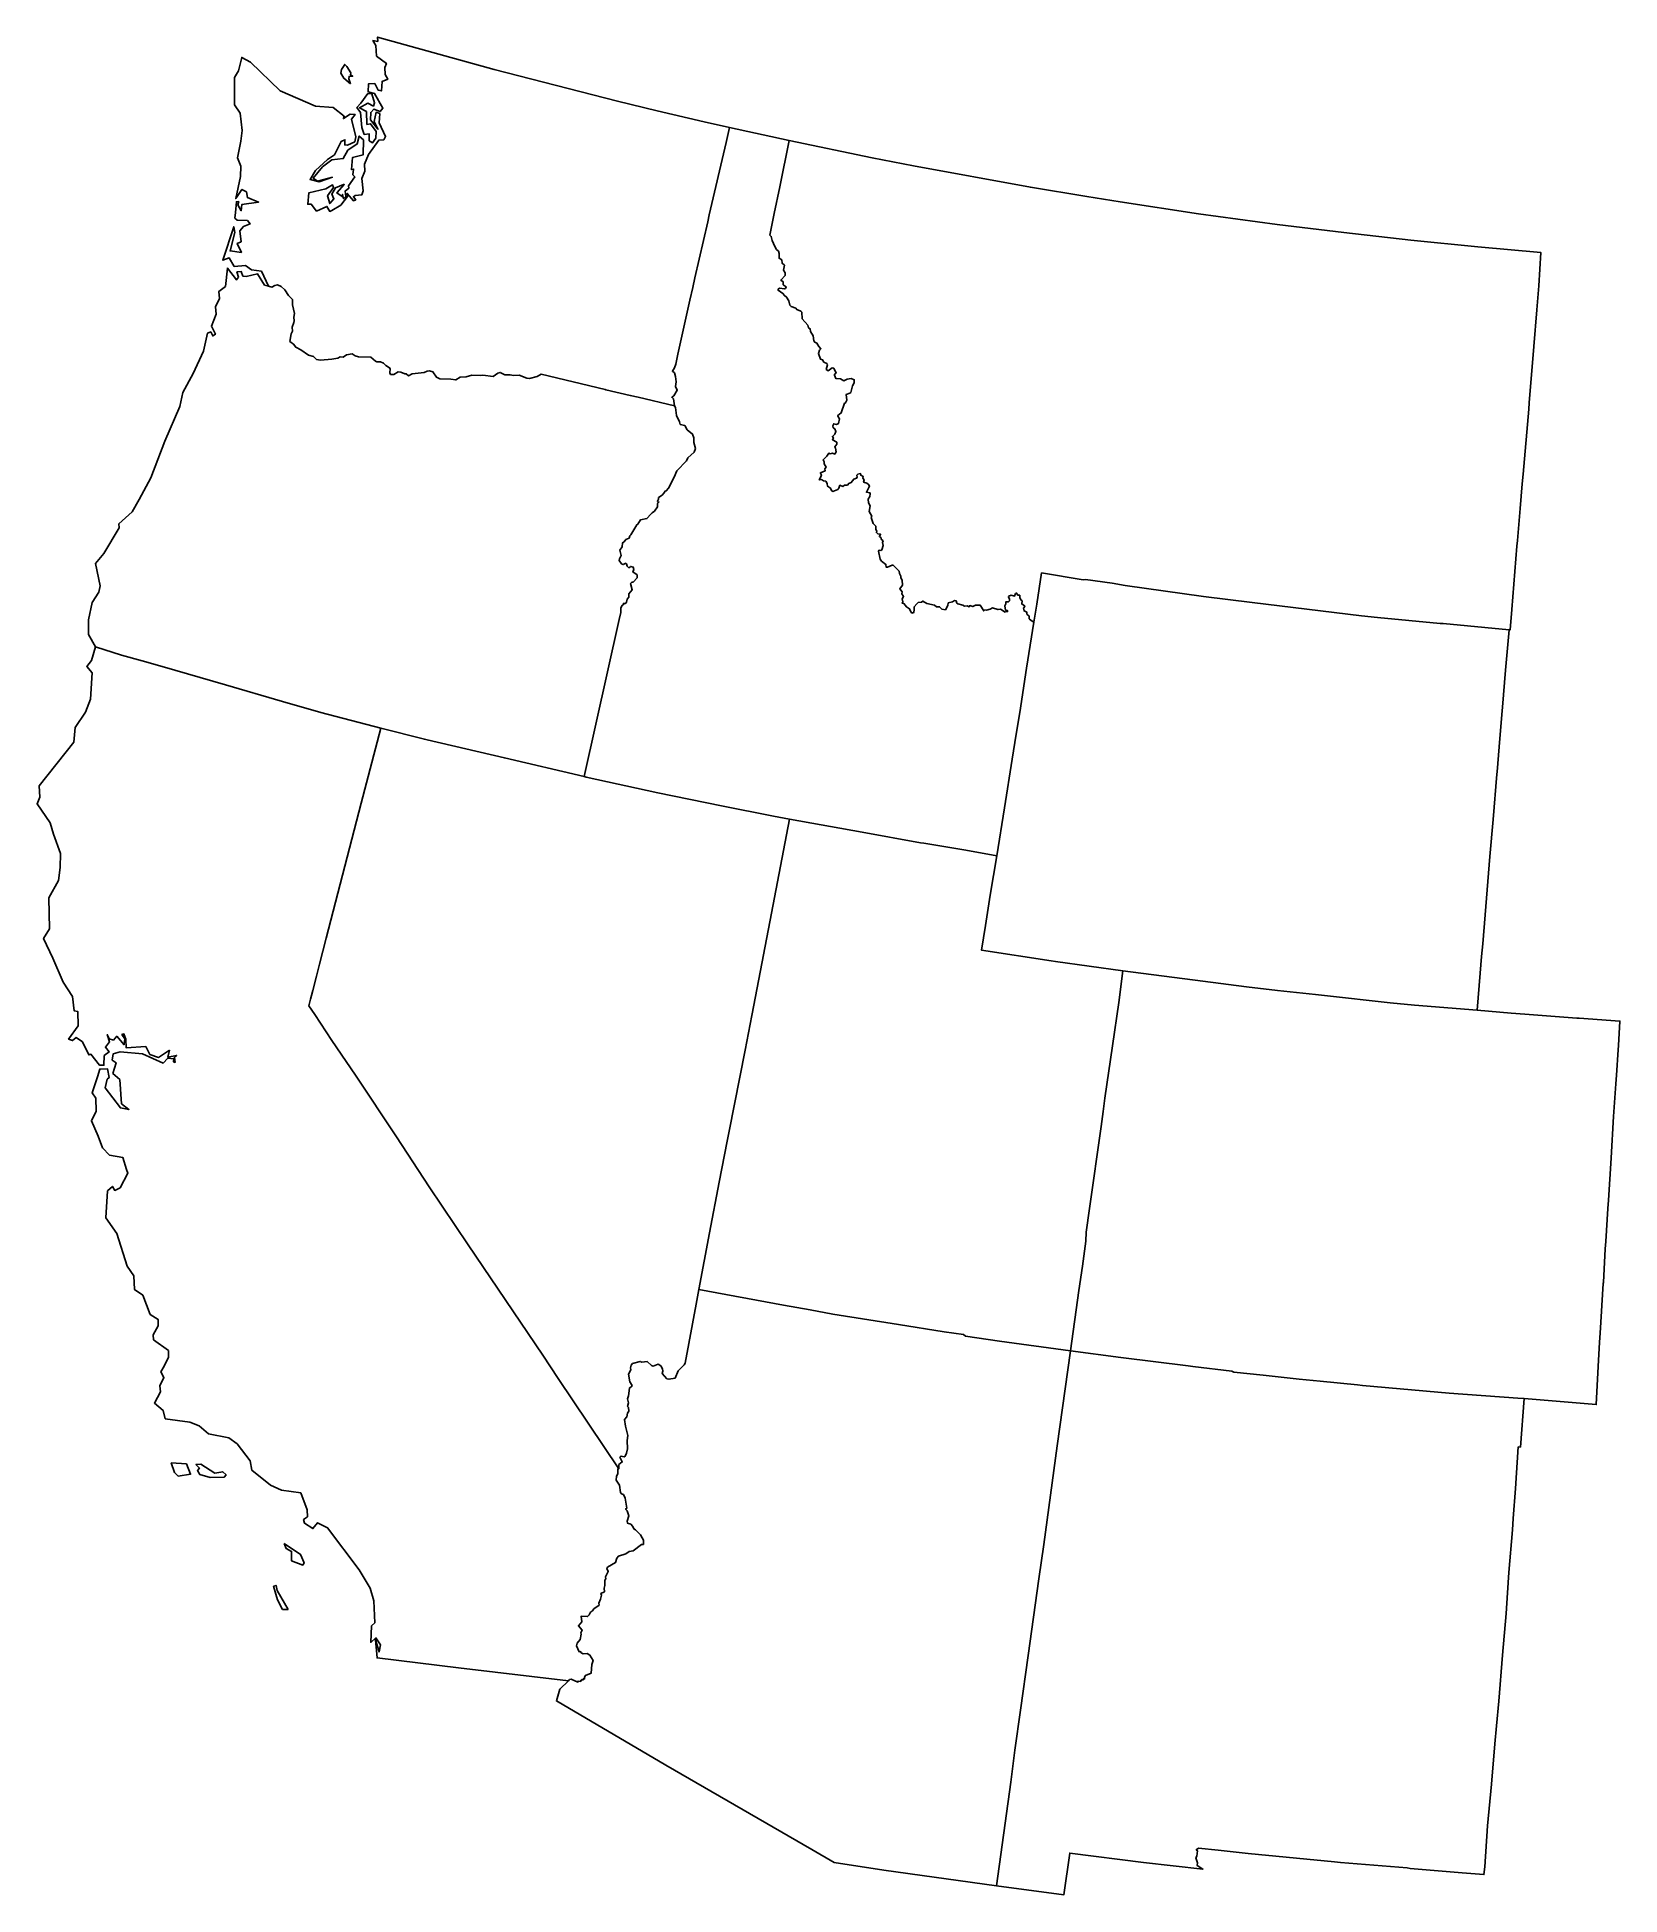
# Model space of a CAD drawing. Header units: inches. Extents: x -2354935 to -504320, y 992992 to 3165591.
import ezdxf

# ---------------------------------------------------------------- set-up
doc = ezdxf.new("R2010")
doc.units = ezdxf.units.IN
doc.header["$MEASUREMENT"] = 0
doc.layers.add('USA_States_Generalized', color=7, linetype='Continuous', true_color=0xe38b4f)

msp = doc.modelspace()

# ---------------------------------------------------------------- linework, layer by layer
at = {"layer": 'USA_States_Generalized'}
for points in [[(-1954353, 3076224), (-1958645, 3077810), (-1961061, 3067054), (-1956403, 3057885), (-1965233, 3068876), (-1964899, 3077549), (-1961209, 3081458), (-1953880, 3078539), (-1950698, 3082572), (-1960313, 3099585), (-1967731, 3101564), (-1967572, 3110847), (-1960280, 3111553), (-1956018, 3103410), (-1952355, 3102796), (-1951668, 3113732), (-1945028, 3116405), (-1948018, 3121742), (-1948578, 3130271), (-1946484, 3134956), (-1958014, 3143429), (-1958806, 3155895), (-1962418, 3161601), (-1956673, 3160519), (-1956840, 3165591), (-1820660, 3127677), (-1676162, 3090640), (-1629838, 3079452), (-1574881, 3066609), (-1545511, 3059936), (-1549202, 3042538), (-1569051, 2957649), (-1570767, 2949547), (-1585866, 2883951), (-1588410, 2872859), (-1591684, 2857819), (-1605925, 2794892), (-1608315, 2783089), (-1609719, 2778927), (-1612175, 2774948), (-1609772, 2772899), (-1608590, 2768885), (-1607702, 2762645), (-1608563, 2756955), (-1606468, 2752840), (-1610556, 2746000), (-1612945, 2744402), (-1611027, 2742513), (-1609817, 2734223), (-1652260, 2744382), (-1661408, 2746541), (-1690113, 2753197), (-1690812, 2753563), (-1765507, 2771280), (-1770152, 2768679), (-1779376, 2766325), (-1782367, 2766685), (-1791435, 2770128), (-1797617, 2769955), (-1802184, 2770720), (-1808118, 2770492), (-1813538, 2773479), (-1816389, 2772610), (-1821914, 2768644), (-1833900, 2770452), (-1836898, 2770085), (-1846852, 2770288), (-1853311, 2768409), (-1860414, 2768077), (-1865458, 2764629), (-1871291, 2765783), (-1884101, 2766006), (-1888125, 2767795), (-1892183, 2774069), (-1896147, 2775428), (-1899068, 2774939), (-1902604, 2773338), (-1916284, 2771777), (-1920642, 2769528), (-1923276, 2771942), (-1924924, 2771791), (-1929596, 2773935), (-1932792, 2774080), (-1937830, 2770890), (-1941720, 2771191), (-1942685, 2772918), (-1942250, 2777871), (-1942831, 2778991), (-1947134, 2781623), (-1949876, 2784478), (-1953383, 2785787), (-1957725, 2785929), (-1959139, 2786820), (-1964914, 2791240), (-1979145, 2791626), (-1983044, 2792814), (-1986647, 2795081), (-1993157, 2794149), (-1997093, 2791232), (-2000723, 2791527), (-2003316, 2790183), (-2010300, 2788993), (-2023819, 2787917), (-2028346, 2788622), (-2031649, 2792227), (-2037751, 2793806), (-2046459, 2799772), (-2052524, 2802904), (-2055160, 2806464), (-2059406, 2809813), (-2057888, 2818428), (-2056255, 2821757), (-2056800, 2826514), (-2054991, 2831783), (-2054420, 2833633), (-2054955, 2837971), (-2053838, 2842249), (-2056304, 2852592), (-2056500, 2858675), (-2061068, 2863606), (-2065339, 2870085), (-2069650, 2874073), (-2073795, 2875785), (-2076910, 2875131), (-2080424, 2873161), (-2084553, 2874463), (-2092757, 2891969), (-2104330, 2893527), (-2111276, 2898707), (-2124576, 2897503), (-2130284, 2907323), (-2138010, 2904685), (-2124988, 2943881), (-2123676, 2936974), (-2129373, 2915553), (-2116047, 2913914), (-2120906, 2924272), (-2116471, 2926401), (-2117786, 2939087), (-2113697, 2944312), (-2105965, 2947209), (-2109119, 2951250), (-2120893, 2951448), (-2123984, 2953913), (-2122842, 2960563), (-2121967, 2973088), (-2119283, 2973214), (-2120305, 2969591), (-2116366, 2962562), (-2115649, 2969690), (-2096038, 2972626), (-2109045, 2977995), (-2110105, 2984637), (-2115426, 2987603), (-2122708, 2976743), (-2117276, 3002544), (-2116597, 3014836), (-2120592, 3024636), (-2116976, 3044063), (-2115119, 3056417), (-2117579, 3076755), (-2124279, 3086393), (-2124285, 3118299), (-2119621, 3126310), (-2115706, 3141884), (-2105393, 3136340), (-2070783, 3102897), (-2029559, 3084994), (-2008675, 3083166), (-1995827, 3073146), (-1996905, 3070316), (-1988823, 3075582), (-1983281, 3075222), (-1987536, 3069721), (-1982465, 3048953), (-1983498, 3043197), (-1991883, 3039250), (-1995265, 3039489), (-1995019, 3045682), (-1999504, 3043565), (-2007215, 3028012), (-2015343, 3022669), (-2029512, 3009643), (-2035790, 2999078), (-2025178, 2996486), (-2009616, 3001789), (-2026962, 2997355), (-2032057, 3000635), (-2021285, 3014102), (-2010280, 3022244), (-1996943, 3023673), (-1991824, 3033249), (-1980864, 3040783), (-1978385, 3049963), (-1973310, 3045438), (-1973774, 3027841), (-1986283, 3024767), (-1987572, 3010686), (-1984926, 3011342), (-1985862, 3004627), (-1983547, 3002181), (-1990799, 2991748), (-1990499, 2988852), (-1994942, 2985528), (-1993920, 2979415), (-1996897, 2976595), (-1997882, 2981711), (-1998241, 2979188), (-2004369, 2983429), (-1995925, 2993243), (-1996558, 2993428), (-2005909, 2989553), (-2010278, 2982153), (-2007950, 2976527), (-2012845, 2970962), (-2015293, 2979999), (-2008355, 2989791), (-2009742, 2992883), (-2017346, 2988010), (-2037348, 2983339), (-2038512, 2970089), (-2034529, 2970158), (-2028238, 2962237), (-2016081, 2967680), (-2012883, 2961755), (-2010335, 2962848), (-1999900, 2969251), (-1992157, 2979384), (-1992435, 2982778), (-1985204, 2974177), (-1982364, 2975465), (-1985221, 2978971), (-1983164, 2980421), (-1975413, 2981141), (-1973617, 2985892), (-1975303, 3000173), (-1971966, 3009003), (-1972256, 3016982), (-1967448, 3028238), (-1955491, 3045028), (-1949649, 3045538), (-1947547, 3049335), (-1954855, 3065244)], [(-1988389, 3111095), (-1996414, 3117527), (-1999719, 3123363), (-1999185, 3127876), (-1995227, 3133718), (-1993030, 3131323), (-1988045, 3124029), (-1988535, 3121448), (-1985827, 3119880), (-1990136, 3119582), (-1990627, 3117001)], [(-1976649, 3088520), (-1968121, 3099829), (-1963477, 3099410), (-1960366, 3088923), (-1961714, 3085008), (-1968153, 3088329), (-1978133, 3083073), (-1969988, 3078536), (-1969257, 3063480), (-1965123, 3064270), (-1958597, 3055306), (-1958879, 3047559), (-1962958, 3041916), (-1966595, 3044503), (-1966577, 3052465), (-1972491, 3051867), (-1975150, 3059962), (-1976856, 3077632), (-1980982, 3083141)], [(-1674506, 2484518), (-1672482, 2492602), (-1672387, 2497891), (-1670875, 2501145), (-1669336, 2501737), (-1669460, 2503274), (-1666924, 2503433), (-1665984, 2504836), (-1665227, 2508207), (-1663199, 2510511), (-1662998, 2514423), (-1659074, 2519373), (-1660986, 2526623), (-1659544, 2528174), (-1658189, 2528181), (-1653416, 2533201), (-1653502, 2536761), (-1658354, 2540194), (-1657240, 2543068), (-1657994, 2545736), (-1660863, 2546641), (-1662982, 2545087), (-1664962, 2546937), (-1665881, 2549799), (-1666756, 2550308), (-1669602, 2548761), (-1671667, 2549537), (-1674220, 2553703), (-1674128, 2555504), (-1671942, 2559439), (-1673432, 2565553), (-1670971, 2569322), (-1670414, 2574351), (-1668516, 2575383), (-1666593, 2577919), (-1662765, 2579662), (-1662065, 2582316), (-1660701, 2583520), (-1653885, 2595318), (-1652693, 2595987), (-1649353, 2601120), (-1641906, 2602519), (-1637392, 2607544), (-1635972, 2609464), (-1633152, 2611122), (-1629465, 2616177), (-1629560, 2620155), (-1627887, 2621810), (-1629198, 2622000), (-1629593, 2623026), (-1628507, 2625073), (-1628591, 2627019), (-1624171, 2629774), (-1622000, 2632255), (-1620727, 2634676), (-1619271, 2635130), (-1616630, 2638077), (-1609961, 2650845), (-1606940, 2658497), (-1595821, 2670214), (-1594155, 2673692), (-1586635, 2680282), (-1585060, 2684510), (-1587066, 2691572), (-1586982, 2696812), (-1588570, 2701334), (-1594905, 2706506), (-1597687, 2711505), (-1603029, 2712757), (-1603732, 2715883), (-1607286, 2723241), (-1608587, 2732281), (-1609817, 2734223), (-1611027, 2742513), (-1612945, 2744402), (-1610556, 2746000), (-1606468, 2752840), (-1608563, 2756955), (-1607702, 2762645), (-1608590, 2768885), (-1609772, 2772899), (-1612175, 2774948), (-1609719, 2778927), (-1608315, 2783089), (-1605925, 2794892), (-1591684, 2857819), (-1588410, 2872859), (-1585866, 2883951), (-1570767, 2949547), (-1569051, 2957649), (-1549202, 3042538), (-1545511, 3059936), (-1475427, 3044544), (-1486478, 2990544), (-1493085, 2959278), (-1498301, 2934207), (-1496487, 2932550), (-1495461, 2927842), (-1492294, 2920622), (-1490389, 2917279), (-1488185, 2915274), (-1487182, 2912549), (-1487372, 2907073), (-1484219, 2905114), (-1483925, 2901092), (-1481137, 2898904), (-1482434, 2892895), (-1480325, 2889766), (-1480442, 2886929), (-1485501, 2881557), (-1482729, 2879528), (-1482792, 2876002), (-1479210, 2873635), (-1479832, 2871797), (-1480985, 2871066), (-1486747, 2871840), (-1488314, 2870890), (-1488592, 2869651), (-1482893, 2865820), (-1481268, 2863319), (-1478577, 2861622), (-1476103, 2857109), (-1474649, 2851992), (-1473308, 2850545), (-1467863, 2848593), (-1466731, 2847141), (-1462112, 2845218), (-1460959, 2843866), (-1460260, 2836315), (-1453792, 2828718), (-1452841, 2825536), (-1451190, 2824541), (-1450829, 2821284), (-1447594, 2816443), (-1446842, 2810287), (-1445699, 2808885), (-1443112, 2807887), (-1441088, 2803683), (-1438439, 2801110), (-1440029, 2799593), (-1441460, 2795540), (-1439161, 2789088), (-1436529, 2788288), (-1435058, 2785564), (-1431739, 2783880), (-1430757, 2782462), (-1432285, 2776818), (-1429836, 2775435), (-1425260, 2778884), (-1423393, 2778621), (-1420811, 2772731), (-1422600, 2771258), (-1422796, 2770156), (-1420926, 2766196), (-1415427, 2766106), (-1411537, 2763722), (-1407808, 2765488), (-1403134, 2766364), (-1399572, 2764835), (-1399486, 2761276), (-1401633, 2757748), (-1403645, 2750182), (-1404666, 2749110), (-1408862, 2747814), (-1408107, 2740980), (-1409700, 2738057), (-1410809, 2737525), (-1414786, 2726079), (-1418649, 2723250), (-1418773, 2722237), (-1416752, 2719180), (-1417950, 2713617), (-1420228, 2712515), (-1423416, 2713387), (-1424584, 2711203), (-1424071, 2708849), (-1422041, 2707455), (-1420958, 2704400), (-1422370, 2701125), (-1425131, 2698569), (-1423918, 2696786), (-1425101, 2694761), (-1420000, 2691741), (-1419840, 2689674), (-1422376, 2686495), (-1421394, 2685077), (-1420666, 2680436), (-1422308, 2677993), (-1424900, 2679200), (-1427514, 2678226), (-1429380, 2678957), (-1431471, 2675678), (-1436022, 2671181), (-1434726, 2669068), (-1434688, 2666456), (-1432443, 2662775), (-1433886, 2660756), (-1433666, 2658260), (-1439087, 2656146), (-1437872, 2652749), (-1440428, 2647856), (-1437656, 2648379), (-1435544, 2646654), (-1432922, 2646274), (-1431121, 2643630), (-1430622, 2640290), (-1427254, 2638127), (-1426104, 2635370), (-1424403, 2634363), (-1418872, 2636505), (-1417408, 2638155), (-1416271, 2641596), (-1412808, 2640089), (-1410771, 2641506), (-1407520, 2641609), (-1406017, 2643666), (-1403000, 2644810), (-1400159, 2648650), (-1396884, 2649789), (-1396098, 2650966), (-1396363, 2653264), (-1395274, 2654634), (-1392110, 2655277), (-1391950, 2653210), (-1389253, 2651771), (-1389346, 2649970), (-1388083, 2647708), (-1388663, 2645130), (-1384814, 2643953), (-1382734, 2642549), (-1381648, 2640431), (-1385372, 2633353), (-1381280, 2632798), (-1380820, 2631602), (-1381185, 2628351), (-1383116, 2625088), (-1383031, 2621060), (-1381012, 2617535), (-1382096, 2610854), (-1379117, 2605342), (-1379545, 2603668), (-1377252, 2596957), (-1374334, 2593490), (-1374447, 2589975), (-1373019, 2587988), (-1373579, 2586187), (-1372079, 2584757), (-1368823, 2584182), (-1370151, 2581513), (-1368018, 2579888), (-1367983, 2578421), (-1365899, 2576340), (-1366487, 2574649), (-1365701, 2571193), (-1367289, 2565978), (-1368602, 2565232), (-1370481, 2565446), (-1371348, 2564599), (-1369039, 2555177), (-1367517, 2552909), (-1362507, 2549023), (-1362355, 2545761), (-1360624, 2545581), (-1355236, 2548015), (-1353902, 2547924), (-1346981, 2540953), (-1346618, 2538164), (-1345060, 2535367), (-1345230, 2533219), (-1343627, 2530620), (-1343178, 2524739), (-1346246, 2520586), (-1343388, 2517080), (-1343708, 2514496), (-1341803, 2511621), (-1343358, 2508638), (-1342870, 2505248), (-1343584, 2503691), (-1341536, 2503074), (-1338426, 2499303), (-1334723, 2497014), (-1333881, 2494273), (-1332128, 2492109), (-1329817, 2492891), (-1329320, 2496268), (-1329428, 2499261), (-1326323, 2502885), (-1324733, 2504402), (-1320924, 2504900), (-1319164, 2506014), (-1314702, 2503397), (-1305868, 2501465), (-1303217, 2499359), (-1299718, 2499406), (-1297140, 2496745), (-1292982, 2496019), (-1289956, 2500910), (-1289575, 2504001), (-1284558, 2505009), (-1282207, 2506667), (-1280164, 2506260), (-1279574, 2503785), (-1278293, 2502768), (-1272455, 2501404), (-1270745, 2499979), (-1267382, 2500577), (-1264965, 2499514), (-1264467, 2500807), (-1260987, 2499610), (-1257688, 2501316), (-1252261, 2501137), (-1248170, 2494543), (-1246712, 2495934), (-1244696, 2495637), (-1240517, 2496626), (-1237693, 2498073), (-1231609, 2496186), (-1228456, 2496780), (-1222871, 2493130), (-1222137, 2493850), (-1220286, 2493747), (-1220343, 2495113), (-1222673, 2495637), (-1223604, 2500532), (-1222193, 2502870), (-1222264, 2505333), (-1219279, 2505183), (-1218135, 2506332), (-1218010, 2508283), (-1219194, 2510892), (-1218580, 2512004), (-1215900, 2512807), (-1212189, 2511713), (-1210881, 2514752), (-1209762, 2515403), (-1208358, 2513041), (-1205928, 2512836), (-1206041, 2510296), (-1204892, 2507599), (-1203066, 2506272), (-1203665, 2502805), (-1200288, 2500532), (-1200120, 2499498), (-1201522, 2497985), (-1200893, 2494567), (-1197853, 2493138), (-1197534, 2490868), (-1195031, 2488515), (-1195085, 2485461), (-1192657, 2483421), (-1189507, 2481473), (-1198044, 2427439), (-1205973, 2375940), (-1210093, 2350506), (-1214895, 2321318), (-1223803, 2264275), (-1232899, 2208307), (-1269037, 2214615), (-1318157, 2223098), (-1321997, 2223387), (-1390212, 2235640), (-1475207, 2250829), (-1493807, 2254487), (-1554748, 2266666), (-1629111, 2281914), (-1713075, 2300307), (-1715207, 2300786)], [(-1218580, 2512004), (-1219194, 2510892), (-1218010, 2508283), (-1218135, 2506332), (-1219279, 2505183), (-1222264, 2505333), (-1222193, 2502870), (-1223604, 2500532), (-1222673, 2495637), (-1220343, 2495113), (-1220286, 2493747), (-1222137, 2493850), (-1222871, 2493130), (-1228456, 2496780), (-1231609, 2496186), (-1237693, 2498073), (-1240517, 2496626), (-1244696, 2495637), (-1246712, 2495934), (-1248170, 2494543), (-1252261, 2501137), (-1257688, 2501316), (-1260987, 2499610), (-1264467, 2500807), (-1264965, 2499514), (-1267382, 2500577), (-1270745, 2499979), (-1272455, 2501404), (-1278293, 2502768), (-1279574, 2503785), (-1280164, 2506260), (-1282207, 2506667), (-1284558, 2505009), (-1289575, 2504001), (-1289956, 2500910), (-1292982, 2496019), (-1297140, 2496745), (-1299718, 2499406), (-1303217, 2499359), (-1305868, 2501465), (-1314702, 2503397), (-1319164, 2506014), (-1320924, 2504900), (-1324733, 2504402), (-1326323, 2502885), (-1329428, 2499261), (-1329320, 2496268), (-1329817, 2492891), (-1332128, 2492109), (-1333881, 2494273), (-1334723, 2497014), (-1338426, 2499303), (-1341536, 2503074), (-1343584, 2503691), (-1342870, 2505248), (-1343358, 2508638), (-1341803, 2511621), (-1343708, 2514496), (-1343388, 2517080), (-1346246, 2520586), (-1343178, 2524739), (-1343627, 2530620), (-1345230, 2533219), (-1345060, 2535367), (-1346618, 2538164), (-1346981, 2540953), (-1353902, 2547924), (-1355236, 2548015), (-1360624, 2545581), (-1362355, 2545761), (-1362507, 2549023), (-1367517, 2552909), (-1369039, 2555177), (-1371348, 2564599), (-1370481, 2565446), (-1368602, 2565232), (-1367289, 2565978), (-1365701, 2571193), (-1366487, 2574649), (-1365899, 2576340), (-1367983, 2578421), (-1368018, 2579888), (-1370151, 2581513), (-1368823, 2584182), (-1372079, 2584757), (-1373579, 2586187), (-1373019, 2587988), (-1374447, 2589975), (-1374334, 2593490), (-1377252, 2596957), (-1379545, 2603668), (-1379117, 2605342), (-1382096, 2610854), (-1381012, 2617535), (-1383031, 2621060), (-1383116, 2625088), (-1381185, 2628351), (-1380820, 2631602), (-1381280, 2632798), (-1385372, 2633353), (-1381648, 2640431), (-1382734, 2642549), (-1384814, 2643953), (-1388663, 2645130), (-1388083, 2647708), (-1389346, 2649970), (-1389253, 2651771), (-1391950, 2653210), (-1392110, 2655277), (-1395274, 2654634), (-1396363, 2653264), (-1396098, 2650966), (-1396884, 2649789), (-1400159, 2648650), (-1403000, 2644810), (-1406017, 2643666), (-1407520, 2641609), (-1410771, 2641506), (-1412808, 2640089), (-1416271, 2641596), (-1417408, 2638155), (-1418872, 2636505), (-1424403, 2634363), (-1426104, 2635370), (-1427254, 2638127), (-1430622, 2640290), (-1431121, 2643630), (-1432922, 2646274), (-1435544, 2646654), (-1437656, 2648379), (-1440428, 2647856), (-1437872, 2652749), (-1439087, 2656146), (-1433666, 2658260), (-1433886, 2660756), (-1432443, 2662775), (-1434688, 2666456), (-1434726, 2669068), (-1436022, 2671181), (-1431471, 2675678), (-1429380, 2678957), (-1427514, 2678226), (-1424900, 2679200), (-1422308, 2677993), (-1420666, 2680436), (-1421394, 2685077), (-1422376, 2686495), (-1419840, 2689674), (-1420000, 2691741), (-1425101, 2694761), (-1423918, 2696786), (-1425131, 2698569), (-1422370, 2701125), (-1420958, 2704400), (-1422041, 2707455), (-1424071, 2708849), (-1424584, 2711203), (-1423416, 2713387), (-1420228, 2712515), (-1417950, 2713617), (-1416752, 2719180), (-1418773, 2722237), (-1418649, 2723250), (-1414786, 2726079), (-1410809, 2737525), (-1409700, 2738057), (-1408107, 2740980), (-1408862, 2747814), (-1404666, 2749110), (-1403645, 2750182), (-1401633, 2757748), (-1399486, 2761276), (-1399572, 2764835), (-1403134, 2766364), (-1407808, 2765488), (-1411537, 2763722), (-1415427, 2766106), (-1420926, 2766196), (-1422796, 2770156), (-1422600, 2771258), (-1420811, 2772731), (-1423393, 2778621), (-1425260, 2778884), (-1429836, 2775435), (-1432285, 2776818), (-1430757, 2782462), (-1431739, 2783880), (-1435058, 2785564), (-1436529, 2788288), (-1439161, 2789088), (-1441460, 2795540), (-1440029, 2799593), (-1438439, 2801110), (-1441088, 2803683), (-1443112, 2807887), (-1445699, 2808885), (-1446842, 2810287), (-1447594, 2816443), (-1450829, 2821284), (-1451190, 2824541), (-1452841, 2825536), (-1453792, 2828718), (-1460260, 2836315), (-1460959, 2843866), (-1462112, 2845218), (-1466731, 2847141), (-1467863, 2848593), (-1473308, 2850545), (-1474649, 2851992), (-1476103, 2857109), (-1478577, 2861622), (-1481268, 2863319), (-1482893, 2865820), (-1488592, 2869651), (-1488314, 2870890), (-1486747, 2871840), (-1480985, 2871066), (-1479832, 2871797), (-1479210, 2873635), (-1482792, 2876002), (-1482729, 2879528), (-1485501, 2881557), (-1480442, 2886929), (-1480325, 2889766), (-1482434, 2892895), (-1481137, 2898904), (-1483925, 2901092), (-1484219, 2905114), (-1487372, 2907073), (-1487182, 2912549), (-1488185, 2915274), (-1490389, 2917279), (-1492294, 2920622), (-1495461, 2927842), (-1496487, 2932550), (-1498301, 2934207), (-1493085, 2959278), (-1486478, 2990544), (-1475427, 3044544), (-1378632, 3024511), (-1330222, 3015022), (-1193555, 2990125), (-1127371, 2979067), (-1088457, 2972866), (-996866, 2959150), (-905102, 2946641), (-826979, 2936959), (-748753, 2928150), (-670434, 2920216), (-596645, 2913550), (-599152, 2874690), (-601509, 2846747), (-604879, 2803799), (-610398, 2737786), (-610912, 2730488), (-617493, 2654317), (-618378, 2643226), (-620918, 2614330), (-624172, 2576980), (-624782, 2570353), (-630639, 2496108), (-632601, 2472262), (-633921, 2472321), (-710894, 2479684), (-714294, 2479868), (-787668, 2486978), (-806322, 2488858), (-934160, 2504231), (-962654, 2507910), (-991266, 2511394), (-1082800, 2524420), (-1098027, 2527030), (-1129026, 2531226), (-1132005, 2530968), (-1180479, 2538932), (-1186153, 2502501), (-1189507, 2481473), (-1192657, 2483421), (-1195085, 2485461), (-1195031, 2488515), (-1197534, 2490868), (-1197853, 2493138), (-1200893, 2494567), (-1201522, 2497985), (-1200120, 2499498), (-1200288, 2500532), (-1203665, 2502805), (-1203066, 2506272), (-1204892, 2507599), (-1206041, 2510296), (-1205928, 2512836), (-1208358, 2513041), (-1209762, 2515403), (-1210881, 2514752), (-1212189, 2511713), (-1215900, 2512807)], [(-2068233, 2388788), (-2134855, 2408128), (-2208890, 2429704), (-2231990, 2436038), (-2256258, 2442740), (-2286595, 2452500), (-2294741, 2466818), (-2294823, 2484071), (-2290550, 2504250), (-2282890, 2516327), (-2281324, 2523993), (-2286735, 2550200), (-2276910, 2561545), (-2259204, 2591866), (-2259425, 2596445), (-2244031, 2610273), (-2235569, 2624712), (-2222154, 2650025), (-2205682, 2693075), (-2188088, 2733444), (-2184744, 2750186), (-2172450, 2772200), (-2160327, 2798380), (-2155927, 2819364), (-2151906, 2820804), (-2149663, 2816187), (-2146419, 2818113), (-2151207, 2827624), (-2145588, 2841513), (-2146271, 2850152), (-2141678, 2859848), (-2142385, 2868285), (-2134526, 2874069), (-2132564, 2895548), (-2121918, 2881754), (-2119601, 2884879), (-2121279, 2891086), (-2116347, 2891489), (-2114347, 2886249), (-2110724, 2885696), (-2097415, 2888850), (-2088939, 2875693), (-2084553, 2874463), (-2080424, 2873161), (-2076910, 2875131), (-2073795, 2875785), (-2069650, 2874073), (-2065339, 2870085), (-2061068, 2863606), (-2056500, 2858675), (-2056304, 2852592), (-2053838, 2842249), (-2054955, 2837971), (-2054420, 2833633), (-2054991, 2831783), (-2056800, 2826514), (-2056255, 2821757), (-2057888, 2818428), (-2059406, 2809813), (-2055160, 2806464), (-2052524, 2802904), (-2046459, 2799772), (-2037751, 2793806), (-2031649, 2792227), (-2028346, 2788622), (-2023819, 2787917), (-2010300, 2788993), (-2003316, 2790183), (-2000723, 2791527), (-1997093, 2791232), (-1993157, 2794149), (-1986647, 2795081), (-1983044, 2792814), (-1979145, 2791626), (-1964914, 2791240), (-1959139, 2786820), (-1957725, 2785929), (-1953383, 2785787), (-1949876, 2784478), (-1947134, 2781623), (-1942831, 2778991), (-1942250, 2777871), (-1942685, 2772918), (-1941720, 2771191), (-1937830, 2770890), (-1932792, 2774080), (-1929596, 2773935), (-1924924, 2771791), (-1923276, 2771942), (-1920642, 2769528), (-1916284, 2771777), (-1902604, 2773338), (-1899068, 2774939), (-1896147, 2775428), (-1892183, 2774069), (-1888125, 2767795), (-1884101, 2766006), (-1871291, 2765783), (-1865458, 2764629), (-1860414, 2768077), (-1853311, 2768409), (-1846852, 2770288), (-1836898, 2770085), (-1833900, 2770452), (-1821914, 2768644), (-1816389, 2772610), (-1813538, 2773479), (-1808118, 2770492), (-1802184, 2770720), (-1797617, 2769955), (-1791435, 2770128), (-1782367, 2766685), (-1779376, 2766325), (-1770152, 2768679), (-1765507, 2771280), (-1690812, 2753563), (-1690113, 2753197), (-1661408, 2746541), (-1652260, 2744382), (-1609817, 2734223), (-1608587, 2732281), (-1607286, 2723241), (-1603732, 2715883), (-1603029, 2712757), (-1597687, 2711505), (-1594905, 2706506), (-1588570, 2701334), (-1586982, 2696812), (-1587066, 2691572), (-1585060, 2684510), (-1586635, 2680282), (-1594155, 2673692), (-1595821, 2670214), (-1606940, 2658497), (-1609961, 2650845), (-1616630, 2638077), (-1619271, 2635130), (-1620727, 2634676), (-1622000, 2632255), (-1624171, 2629774), (-1628591, 2627019), (-1628507, 2625073), (-1629593, 2623026), (-1629198, 2622000), (-1627887, 2621810), (-1629560, 2620155), (-1629465, 2616177), (-1633152, 2611122), (-1635972, 2609464), (-1637392, 2607544), (-1641906, 2602519), (-1649353, 2601120), (-1652693, 2595987), (-1653885, 2595318), (-1660701, 2583520), (-1662065, 2582316), (-1662765, 2579662), (-1666593, 2577919), (-1668516, 2575383), (-1670414, 2574351), (-1670971, 2569322), (-1673432, 2565553), (-1671942, 2559439), (-1674128, 2555504), (-1674220, 2553703), (-1671667, 2549537), (-1669602, 2548761), (-1666756, 2550308), (-1665881, 2549799), (-1664962, 2546937), (-1662982, 2545087), (-1660863, 2546641), (-1657994, 2545736), (-1657240, 2543068), (-1658354, 2540194), (-1653502, 2536761), (-1653416, 2533201), (-1658189, 2528181), (-1659544, 2528174), (-1660986, 2526623), (-1659074, 2519373), (-1662998, 2514423), (-1663199, 2510511), (-1665227, 2508207), (-1665984, 2504836), (-1666924, 2503433), (-1669460, 2503274), (-1669336, 2501737), (-1670875, 2501145), (-1672387, 2497891), (-1672482, 2492602), (-1674506, 2484518), (-1715207, 2300786), (-1808657, 2322613), (-1898825, 2343755), (-1902085, 2344539), (-1953249, 2357595), (-2023196, 2375808)], [(-664605, 2105326), (-666030, 2090397), (-667576, 2070744), (-671031, 2027793), (-744491, 2033373), (-773069, 2036352), (-849781, 2044663), (-860191, 2045927), (-904700, 2050592), (-941029, 2055038), (-991888, 2061649), (-1085408, 2073447), (-1164212, 2084644), (-1169244, 2085426), (-1250733, 2097858), (-1246161, 2126816), (-1240461, 2162197), (-1232899, 2208307), (-1223803, 2264275), (-1214895, 2321318), (-1210093, 2350506), (-1205973, 2375940), (-1198044, 2427439), (-1189507, 2481473), (-1186153, 2502501), (-1180479, 2538932), (-1132005, 2530968), (-1129026, 2531226), (-1098027, 2527030), (-1082800, 2524420), (-991266, 2511394), (-962654, 2507910), (-934160, 2504231), (-806322, 2488858), (-787668, 2486978), (-714294, 2479868), (-710894, 2479684), (-633921, 2472321), (-637881, 2425396), (-641710, 2381824), (-641947, 2377816), (-644694, 2345267), (-647869, 2306432), (-648201, 2303707), (-652465, 2250716), (-656141, 2207472), (-661741, 2138947)], [(-2200293, 1980729), (-2213168, 1972378), (-2223062, 1975851), (-2227890, 1984953), (-2250677, 1983408), (-2251382, 1993900), (-2253527, 1999929), (-2255837, 1999146), (-2252417, 1994181), (-2253258, 1987216), (-2261797, 1997086), (-2265825, 1992695), (-2270825, 1994078), (-2272990, 1999042), (-2270485, 1990722), (-2275212, 1984286), (-2270904, 1978893), (-2276518, 1974531), (-2276864, 1963258), (-2282054, 1963331), (-2292048, 1976093), (-2294556, 1975356), (-2301938, 1990707), (-2309486, 1995579), (-2313693, 1992151), (-2318097, 1993869), (-2307151, 2009217), (-2307244, 2026052), (-2311843, 2027036), (-2313491, 2043807), (-2324511, 2060341), (-2336480, 2088482), (-2347425, 2111307), (-2340494, 2122923), (-2341297, 2158976), (-2329883, 2179424), (-2327870, 2194644), (-2327804, 2210926), (-2335965, 2233552), (-2339679, 2246603), (-2354935, 2269086), (-2351721, 2276903), (-2352722, 2289832), (-2312221, 2341026), (-2310512, 2358137), (-2298260, 2376055), (-2292475, 2391182), (-2290529, 2422063), (-2296715, 2429753), (-2291564, 2436551), (-2286595, 2452500), (-2256258, 2442740), (-2231990, 2436038), (-2208890, 2429704), (-2134855, 2408128), (-2068233, 2388788), (-2023196, 2375808), (-1953249, 2357595), (-1976170, 2269702), (-2016930, 2111672), (-2024675, 2081599), (-2028311, 2067264), (-2032609, 2050683), (-2034000, 2044956), (-2035244, 2040341), (-2037195, 2032813), (-2030397, 2022747), (-2010329, 1992257), (-1993656, 1967737), (-1982833, 1951716), (-1934831, 1879391), (-1896737, 1820900), (-1851137, 1753174), (-1763615, 1624069), (-1745644, 1596758), (-1674784, 1491287), (-1675807, 1491346), (-1675983, 1485216), (-1677350, 1482738), (-1678023, 1477856), (-1673898, 1472058), (-1672950, 1463672), (-1671721, 1462169), (-1669338, 1461226), (-1667225, 1456832), (-1665492, 1445210), (-1666823, 1444111), (-1664958, 1442008), (-1663032, 1436256), (-1664939, 1429852), (-1664656, 1427813), (-1660834, 1426518), (-1658580, 1423900), (-1657343, 1420961), (-1655196, 1419793), (-1649269, 1414055), (-1647311, 1410401), (-1646046, 1407663), (-1646137, 1402906), (-1648471, 1402715), (-1657895, 1395346), (-1662669, 1394567), (-1666671, 1391939), (-1675351, 1389236), (-1677120, 1386813), (-1678609, 1381582), (-1688036, 1376059), (-1688978, 1374805), (-1687099, 1371315), (-1690494, 1364911), (-1690115, 1362449), (-1691307, 1360869), (-1690987, 1354621), (-1692121, 1351597), (-1691555, 1347519), (-1695790, 1345436), (-1695154, 1343349), (-1696265, 1338630), (-1698348, 1334302), (-1697811, 1331869), (-1704124, 1327354), (-1705628, 1324997), (-1708092, 1323490), (-1709585, 1320465), (-1711343, 1318502), (-1718753, 1319060), (-1718100, 1312253), (-1722007, 1307714), (-1717591, 1302542), (-1719128, 1299575), (-1718752, 1297831), (-1719827, 1291517), (-1723655, 1287173), (-1724416, 1284252), (-1721334, 1277213), (-1719504, 1277473), (-1718720, 1276084), (-1716674, 1274930), (-1711833, 1275084), (-1708526, 1273398), (-1704844, 1266994), (-1706481, 1262553), (-1707062, 1252377), (-1713743, 1249656), (-1715025, 1247422), (-1714930, 1245512), (-1716130, 1245729), (-1716340, 1244578), (-1718037, 1244914), (-1718217, 1243606), (-1719267, 1243801), (-1719491, 1242550), (-1722409, 1242952), (-1722656, 1241909), (-1730561, 1245203), (-1732405, 1244841), (-1733569, 1243463), (-1862330, 1258591), (-1957441, 1269997), (-1959467, 1291346), (-1955109, 1277142), (-1953596, 1285497), (-1958867, 1293554), (-1964814, 1288173), (-1963948, 1307556), (-1960271, 1310947), (-1961395, 1336764), (-1965724, 1351794), (-1978579, 1373137), (-2015320, 1422234), (-2027157, 1428075), (-2032577, 1421327), (-2042256, 1427614), (-2043424, 1432146), (-2038816, 1435276), (-2039111, 1443464), (-2046642, 1463015), (-2069077, 1466285), (-2081960, 1471957), (-2103726, 1489585), (-2105719, 1500654), (-2121151, 1520293), (-2130915, 1527557), (-2154493, 1532229), (-2165453, 1541616), (-2176519, 1545664), (-2205223, 1549769), (-2207664, 1559533), (-2217816, 1568114), (-2210555, 1581426), (-2211592, 1588167), (-2206787, 1597970), (-2210469, 1604524), (-2206602, 1611465), (-2201260, 1621876), (-2201281, 1629431), (-2218741, 1642101), (-2219228, 1648042), (-2213258, 1658624), (-2213621, 1666047), (-2222931, 1671887), (-2231305, 1694179), (-2241015, 1700786), (-2242053, 1717025), (-2249780, 1728289), (-2261841, 1766613), (-2274577, 1784782), (-2272498, 1816284), (-2267014, 1821456), (-2264242, 1816877), (-2258004, 1819849), (-2248856, 1837162), (-2250496, 1841262), (-2254941, 1855502), (-2270484, 1858161), (-2278377, 1866599), (-2283721, 1880447), (-2291507, 1898081), (-2285881, 1909678), (-2286375, 1924628), (-2290444, 1930853), (-2284345, 1949781), (-2281794, 1958691), (-2272845, 1959127), (-2270836, 1948836), (-2273202, 1946856), (-2275487, 1936708), (-2257518, 1913304), (-2247656, 1911485), (-2256471, 1918222), (-2258207, 1946415), (-2266345, 1953762), (-2262466, 1965861), (-2267284, 1969281), (-2266001, 1976385), (-2257691, 1978840), (-2231727, 1976443), (-2207480, 1965764), (-2202155, 1971570), (-2195144, 1970568), (-2195437, 1967106), (-2193594, 1966575), (-2194219, 1972599), (-2191953, 1974714), (-2201999, 1972732)], [(-1982833, 1951716), (-1993656, 1967737), (-2010329, 1992257), (-2030397, 2022747), (-2037195, 2032813), (-2035244, 2040341), (-2034000, 2044956), (-2032609, 2050683), (-2028311, 2067264), (-2024675, 2081599), (-2016930, 2111672), (-1976170, 2269702), (-1953249, 2357595), (-1902085, 2344539), (-1898825, 2343755), (-1808657, 2322613), (-1715207, 2300786), (-1713075, 2300307), (-1629111, 2281914), (-1554748, 2266666), (-1493807, 2254487), (-1475207, 2250829), (-1496201, 2141155), (-1514935, 2043626), (-1519355, 2021397), (-1527202, 1980674), (-1545736, 1886119), (-1548088, 1874256), (-1557444, 1826582), (-1568850, 1767238), (-1581295, 1700940), (-1584547, 1683916), (-1597225, 1614964), (-1598366, 1612669), (-1605396, 1605709), (-1608942, 1597342), (-1616279, 1595970), (-1618597, 1596543), (-1624154, 1602634), (-1623294, 1605304), (-1623844, 1608187), (-1625748, 1611531), (-1628658, 1613642), (-1634829, 1611436), (-1636734, 1612228), (-1641671, 1616670), (-1648015, 1616012), (-1649920, 1616804), (-1658697, 1614351), (-1660465, 1612509), (-1661133, 1609535), (-1660627, 1606922), (-1663327, 1601853), (-1661755, 1592857), (-1659131, 1588779), (-1659414, 1587749), (-1662334, 1585646), (-1663518, 1576436), (-1664754, 1573016), (-1663531, 1568264), (-1664632, 1564294), (-1663577, 1562964), (-1663095, 1558846), (-1664843, 1556167), (-1665382, 1551915), (-1668033, 1548917), (-1667087, 1541312), (-1664170, 1530191), (-1665187, 1524275), (-1664520, 1514494), (-1665645, 1509487), (-1667383, 1505921), (-1668465, 1505279), (-1672320, 1506197), (-1673491, 1504690), (-1670848, 1499305), (-1674977, 1496224), (-1674784, 1491287), (-1745644, 1596758), (-1763615, 1624069), (-1851137, 1753174), (-1896737, 1820900), (-1934831, 1879391)], [(-1557444, 1826582), (-1548088, 1874256), (-1545736, 1886119), (-1527202, 1980674), (-1519355, 2021397), (-1514935, 2043626), (-1496201, 2141155), (-1475207, 2250829), (-1390212, 2235640), (-1321997, 2223387), (-1318157, 2223098), (-1269037, 2214615), (-1232899, 2208307), (-1240461, 2162197), (-1246161, 2126816), (-1250733, 2097858), (-1169244, 2085426), (-1164212, 2084644), (-1085408, 2073447), (-1090335, 2036465), (-1097734, 1986059), (-1106327, 1924680), (-1108546, 1909237), (-1110780, 1891761), (-1124290, 1795606), (-1128287, 1767901), (-1128633, 1757541), (-1132682, 1728058), (-1136824, 1699598), (-1146801, 1629233), (-1229663, 1640587), (-1269351, 1646536), (-1271920, 1648311), (-1294244, 1651607), (-1347893, 1660086), (-1424616, 1672251), (-1451082, 1677146), (-1482146, 1682468), (-1581295, 1700940), (-1568850, 1767238)], [(-527954, 1639436), (-529557, 1610881), (-531963, 1566425), (-616376, 1573294), (-623413, 1573955), (-703944, 1579759), (-805160, 1588769), (-811039, 1589271), (-854915, 1593875), (-879368, 1596163), (-921470, 1600626), (-955584, 1604245), (-958012, 1605605), (-1003601, 1610803), (-1008979, 1611595), (-1087692, 1621600), (-1146801, 1629233), (-1136824, 1699598), (-1132682, 1728058), (-1128633, 1757541), (-1128287, 1767901), (-1124290, 1795606), (-1110780, 1891761), (-1108546, 1909237), (-1106327, 1924680), (-1097734, 1986059), (-1090335, 2036465), (-1085408, 2073447), (-991888, 2061649), (-941029, 2055038), (-904700, 2050592), (-860191, 2045927), (-849781, 2044663), (-773069, 2036352), (-744491, 2033373), (-671031, 2027793), (-631198, 2024111), (-615440, 2022944), (-554653, 2018201), (-552055, 2018254), (-504320, 2014827), (-506073, 1986331), (-506319, 1981205), (-508348, 1951452), (-508972, 1941565), (-511758, 1903155), (-514648, 1855032), (-514635, 1854369), (-517665, 1805594), (-518398, 1795561), (-520733, 1757023), (-521284, 1748405), (-523618, 1709001), (-523730, 1707939), (-527250, 1649827)], [(-1708526, 1273398), (-1711833, 1275084), (-1716674, 1274930), (-1718720, 1276084), (-1719504, 1277473), (-1721334, 1277213), (-1724416, 1284252), (-1723655, 1287173), (-1719827, 1291517), (-1718752, 1297831), (-1719128, 1299575), (-1717591, 1302542), (-1722007, 1307714), (-1718100, 1312253), (-1718753, 1319060), (-1711343, 1318502), (-1709585, 1320465), (-1708092, 1323490), (-1705628, 1324997), (-1704124, 1327354), (-1697811, 1331869), (-1698348, 1334302), (-1696265, 1338630), (-1695154, 1343349), (-1695790, 1345436), (-1691555, 1347519), (-1692121, 1351597), (-1690987, 1354621), (-1691307, 1360869), (-1690115, 1362449), (-1690494, 1364911), (-1687099, 1371315), (-1688978, 1374805), (-1688036, 1376059), (-1678609, 1381582), (-1677120, 1386813), (-1675351, 1389236), (-1666671, 1391939), (-1662669, 1394567), (-1657895, 1395346), (-1648471, 1402715), (-1646137, 1402906), (-1646046, 1407663), (-1647311, 1410401), (-1649269, 1414055), (-1655196, 1419793), (-1657343, 1420961), (-1658580, 1423900), (-1660834, 1426518), (-1664656, 1427813), (-1664939, 1429852), (-1663032, 1436256), (-1664958, 1442008), (-1666823, 1444111), (-1665492, 1445210), (-1667225, 1456832), (-1669338, 1461226), (-1671721, 1462169), (-1672950, 1463672), (-1673898, 1472058), (-1678023, 1477856), (-1677350, 1482738), (-1675983, 1485216), (-1675807, 1491346), (-1674784, 1491287), (-1674977, 1496224), (-1670848, 1499305), (-1673491, 1504690), (-1672320, 1506197), (-1668465, 1505279), (-1667383, 1505921), (-1665645, 1509487), (-1664520, 1514494), (-1665187, 1524275), (-1664170, 1530191), (-1667087, 1541312), (-1668033, 1548917), (-1665382, 1551915), (-1664843, 1556167), (-1663095, 1558846), (-1663577, 1562964), (-1664632, 1564294), (-1663531, 1568264), (-1664754, 1573016), (-1663518, 1576436), (-1662334, 1585646), (-1659414, 1587749), (-1659131, 1588779), (-1661755, 1592857), (-1663327, 1601853), (-1660627, 1606922), (-1661133, 1609535), (-1660465, 1612509), (-1658697, 1614351), (-1649920, 1616804), (-1648015, 1616012), (-1641671, 1616670), (-1636734, 1612228), (-1634829, 1611436), (-1628658, 1613642), (-1625748, 1611531), (-1623844, 1608187), (-1623294, 1605304), (-1624154, 1602634), (-1618597, 1596543), (-1616279, 1595970), (-1608942, 1597342), (-1605396, 1605709), (-1598366, 1612669), (-1597225, 1614964), (-1584547, 1683916), (-1581295, 1700940), (-1482146, 1682468), (-1451082, 1677146), (-1424616, 1672251), (-1347893, 1660086), (-1294244, 1651607), (-1271920, 1648311), (-1269351, 1646536), (-1229663, 1640587), (-1146801, 1629233), (-1162077, 1518264), (-1177932, 1402709), (-1183669, 1362526), (-1196193, 1273024), (-1205048, 1209066), (-1211626, 1162025), (-1216608, 1124713), (-1232996, 1003436), (-1365095, 1022031), (-1423153, 1030894), (-1449288, 1045927), (-1619774, 1144733), (-1747810, 1219732), (-1743850, 1233597), (-1733569, 1243463), (-1732405, 1244841), (-1730561, 1245203), (-1722656, 1241909), (-1722409, 1242952), (-1719491, 1242550), (-1719267, 1243801), (-1718217, 1243606), (-1718037, 1244914), (-1716340, 1244578), (-1716130, 1245729), (-1714930, 1245512), (-1715025, 1247422), (-1713743, 1249656), (-1707062, 1252377), (-1706481, 1262553), (-1704844, 1266994)], [(-1216608, 1124713), (-1211626, 1162025), (-1205048, 1209066), (-1196193, 1273024), (-1183669, 1362526), (-1177932, 1402709), (-1162077, 1518264), (-1146801, 1629233), (-1087692, 1621600), (-1008979, 1611595), (-1003601, 1610803), (-958012, 1605605), (-955584, 1604245), (-921470, 1600626), (-879368, 1596163), (-854915, 1593875), (-811039, 1589271), (-805160, 1588769), (-703944, 1579759), (-623413, 1573955), (-616376, 1573294), (-620521, 1516738), (-623172, 1516847), (-626488, 1468178), (-628954, 1433134), (-629906, 1419881), (-633942, 1370081), (-635617, 1346364), (-637195, 1321864), (-641444, 1273119), (-645753, 1219459), (-648408, 1190492), (-650364, 1169583), (-654447, 1122403), (-659065, 1073740), (-662216, 1025859), (-663163, 1016645), (-688849, 1018846), (-726038, 1022017), (-749649, 1023949), (-753189, 1024403), (-831139, 1030877), (-837797, 1031627), (-938973, 1041430), (-974060, 1045105), (-996978, 1047686), (-999707, 1045665), (-998176, 1044584), (-999006, 1038161), (-1000208, 1036178), (-998218, 1030298), (-998446, 1027308), (-991765, 1023028), (-1061478, 1030930), (-1147512, 1041820), (-1154523, 992992), (-1232996, 1003436)], [(-2194324, 1487028), (-2198200, 1498051), (-2180339, 1496903), (-2175539, 1484891), (-2189976, 1482511)], [(-2163507, 1496506), (-2147249, 1486137), (-2137834, 1487718), (-2134017, 1484310), (-2136234, 1481632), (-2152760, 1481075), (-2164648, 1484475), (-2167353, 1489351), (-2165258, 1491953), (-2169265, 1496133)], [(-2065998, 1403739), (-2046963, 1391131), (-2042858, 1381358), (-2044408, 1378634), (-2057570, 1383778), (-2057424, 1394627), (-2063775, 1397876)], [(-2061329, 1326645), (-2067929, 1326728), (-2073966, 1338048), (-2078516, 1353953), (-2075594, 1354962), (-2074170, 1349039)]]:
    msp.add_lwpolyline(points, close=True, dxfattribs=at)

doc.saveas('drawing.dxf')
